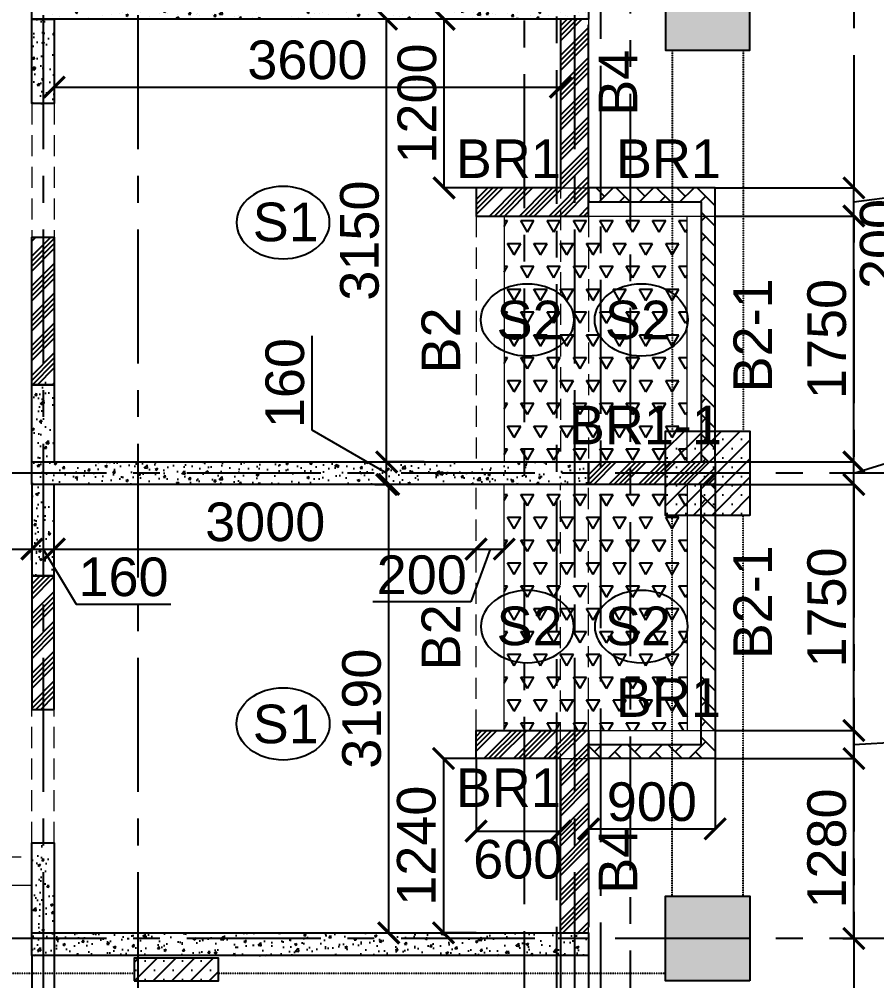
# Model space of a CAD drawing. Header units: inches. Extents: x 278200 to 407749, y -182622 to -96622.
# Drawn here: x 314546 to 320645, y -124426 to -117585 of the extents above; entities that cross this region are included whole.
import ezdxf

# ---------------------------------------------------------------- set-up
doc = ezdxf.new("R2010")
doc.units = ezdxf.units.IN
doc.header["$MEASUREMENT"] = 0
for name, pattern in [('CENTER', [50.8, 31.75, -6.35, 6.35, -6.35]), ('DASHED2', [9.525, 6.35, -3.175]), ('Hidden', [3, 2, -1])]:
    doc.linetypes.add(name, pattern=pattern)
for name, color, linetype in [('160 R.C. WALL HAT', 8, 'Continuous'), ('160 R.C.WALL', 6, 'Continuous'), ('AR-Column', 40, 'Continuous'), ('AR-Hidden', 251, 'DASHED2'), ('BAL. PARAPET WALL', 4, 'Continuous'), ('BEAM TEXT', 4, 'Continuous'), ('DIM', 251, 'Continuous'), ('GRID', 8, 'CENTER'), ('NON S.WALL HATCH', 8, 'Continuous'), ('NON STRUC R.C.WALL', 6, 'Continuous'), ('NON.STRUC.R.C.WALLS', 1, 'Continuous'), ('PARAPET WALL', 4, 'Continuous'), ('SUNKEN', 8, 'Continuous')]:
    doc.layers.add(name, color=color, linetype=linetype)
for name, color, linetype, lineweight in [('BEAMS', 3, 'Continuous', 0), ('SLAB CIR', 1, 'Continuous', 25), ('SLAB TXT', 3, 'Continuous', 0)]:
    doc.layers.add(name, color=color, linetype=linetype, lineweight=lineweight)
doc.styles.add('T200', font='sanss___.ttf', dxfattribs={"height": 275})
doc.styles.add('T300', font='sanss___.ttf', dxfattribs={"height": 350})
doc.dimstyles.new('T 200', dxfattribs={"dimtxt": 275, "dimasz": 150, "dimexe": 1, "dimexo": 0, "dimgap": 50, "dimtad": 1, "dimdec": 0, "dimrnd": 5, "dimdsep": 46, "dimtxsty": 'T200', "dimblk": 'ARCHTICK', "dimcen": 2.5, "dimdle": 1, "dimclrd": 5, "dimclre": 253, "dimclrt": 1, "dimadec": 0, "dimazin": 0, "dimtfac": 1, "dimtdec": 0, "dimtmove": 2, "dimatfit": 3, "dimfxl": 0, "dimarcsym": 0})
pattern_1 = [(45, (2626358.34, -227125.94), (-106.066017, 106.066017), []), (45, (2626393.7, -227125.94), (-106.066017, 106.066017), []), (45, (2626429.05, -227125.94), (-106.066017, 106.066017), []), (45, (2626464.41, -227125.94), (-106.066017, 106.066017), [])]
pattern_2 = [(60, (2581941.19, -332303.54), (-93.75, 162.379763), [93.75, -93.75]), (120, (2581941.19, -332303.54), (-187.5, 1e-07), [93.75, -93.75]), (0, (2581894.31, -332222.35), (93.75, 162.379763), [93.75, -93.75])]
pattern_3 = [(50, (2487104.82, 114860.9), (179.315046, -15.688034), [18.75, -206.25]), (355, (2487104.82, 114860.9), (-34.687833, 188.048033), [15, -165]), (100.4514445, (2487119.76, 114859.6), (144.627212, 172.359998), [15.935048, -175.285528]), (46.1842, (2487104.82, 114910.9), (266.810333, -41.37982), [28.125, -309.375]), (96.635635, (2487127.05, 114907.46), (233.665486, 243.52965), [23.902586, -262.92844]), (351.184164, (2487104.82, 114910.9), (233.665486, 243.52965), [22.5, -247.5]), (21, (2487129.82, 114898.4), (149.226763, -100.654723), [18.75, -206.25]), (326, (2487129.82, 114898.4), (60.828833, 181.287511), [15, -165]), (71.451445, (2487142.25, 114890.02), (210.055594, 80.632788), [15.935047, -175.285528]), (37.5, (2487104.816, 114860.906), (3.0399638, 83.2234635), [0, -163, 0, -167.5, 0, -165.625]), (7.5, (2487104.82, 114860.91), (65.7673844, 98.602928), [0, -95.5, 0, -159.25, 0, -63.125]), (327.5, (2487049.066, 114860.906), (133.455609, -5.638718), [0, -62.5, 0, -195, 0, -258.75]), (317.5, (2487024.07, 114860.91), (145.7965423, 25.0262456), [0, -81.25, 0, -129.5, 0, -183.75])]
pattern_4 = [(50, (2464819.82, 125850.9), (179.315046, -15.688034), [18.75, -206.25]), (355, (2464819.82, 125850.9), (-34.687833, 188.048033), [15, -165]), (100.4514445, (2464834.76, 125849.6), (144.627212, 172.359998), [15.935048, -175.285528]), (46.1842, (2464819.82, 125900.9), (266.810333, -41.37982), [28.125, -309.375]), (96.635635, (2464842.05, 125897.46), (233.665486, 243.52965), [23.902586, -262.92844]), (351.184164, (2464819.82, 125900.9), (233.665486, 243.52965), [22.5, -247.5]), (21, (2464844.82, 125888.4), (149.226763, -100.654723), [18.75, -206.25]), (326, (2464844.82, 125888.4), (60.828833, 181.287511), [15, -165]), (71.451445, (2464857.25, 125880.02), (210.055594, 80.632788), [15.935047, -175.285528]), (37.5, (2464819.816, 125850.906), (3.0399638, 83.2234635), [0, -163, 0, -167.5, 0, -165.625]), (7.5, (2464819.82, 125850.91), (65.7673844, 98.602928), [0, -95.5, 0, -159.25, 0, -63.125]), (327.5, (2464764.066, 125850.906), (133.455609, -5.638718), [0, -62.5, 0, -195, 0, -258.75]), (317.5, (2464739.07, 125850.91), (145.7965423, 25.0262456), [0, -81.25, 0, -129.5, 0, -183.75])]
pattern_5 = [(45, (-131825.64, 75915.45), (-66.29126, 66.29126), []), (45, (-131759.35, 75915.45), (-66.29126, 66.29126), [0, -93.75])]

# ---------------------------------------------------------------- blocks, each defined once
blk = doc.blocks.new('_ARCHTICK')
at = {"color": 0, "linetype": 'ByBlock', "const_width": 0.15}
blk.add_lwpolyline([(-0.5, -0.5), (0.5, 0.5)], dxfattribs=at)
blk = doc.blocks.new('*D660')
at = {"layer": 'Defpoints', "color": 0}
for p in [(317090.3, -120894.9, 14.7), (317174.3, -120894.9), (317090.3, -124084.9, 14.7)]:
    blk.add_point(p, dxfattribs=at)
at = {"layer": 'DIM', "color": 253, "lineweight": -2}
for p, q in [((317090.3, -120894.9), (317175.3, -120894.9)), ((317090.3, -124084.9), (317175.3, -124084.9))]:
    blk.add_line(p, q, dxfattribs=at)
at = {"layer": 'DIM', "color": 5, "lineweight": -2}
blk.add_line((317174.3, -124085.9), (317174.3, -120893.9), dxfattribs=at)
at = {"layer": 'DIM', "color": 5, "lineweight": -2, "xscale": 150, "yscale": 150, "zscale": 150}
for p, rotation in [((317174.3, -120894.9), 90), ((317174.3, -124084.9), 270)]:
    blk.add_blockref('_ARCHTICK', p, dxfattribs=dict(at, rotation=rotation))
at = {"layer": 'DIM', "color": 1, "insert": (316982.5, -122489.9), "char_height": 275, "attachment_point": 5, "rotation": 90, "style": 'T200'}
blk.add_mtext('3190', dxfattribs=at)
blk = doc.blocks.new('*D661')
at = {"layer": 'Defpoints', "color": 0}
for p in [(317159.1, -120734.9), (317426, -120734.9, 14.7), (317075.1, -120894.9, 14.7)]:
    blk.add_point(p, dxfattribs=at)
at = {"layer": 'DIM', "color": 5, "lineweight": -2}
for p, q in [((316628.6, -120509.6), (316628.6, -119837.3)), ((317159.1, -120814.9), (316628.6, -120509.6)), ((317159.1, -120895.9), (317159.1, -120733.9))]:
    blk.add_line(p, q, dxfattribs=at)
at = {"layer": 'DIM', "color": 253, "lineweight": -2}
for p, q in [((317426, -120734.9), (317158.1, -120734.9)), ((317075.1, -120894.9), (317160.1, -120894.9))]:
    blk.add_line(p, q, dxfattribs=at)
at = {"layer": 'DIM', "color": 5, "lineweight": -2, "xscale": 150, "yscale": 150, "zscale": 150}
for p, rotation in [((317159.1, -120734.9), 90), ((317159.1, -120894.9), 270)]:
    blk.add_blockref('_ARCHTICK', p, dxfattribs=dict(at, rotation=rotation))
at = {"layer": 'DIM', "color": 1, "insert": (316436.8, -120173.5), "char_height": 275, "attachment_point": 5, "rotation": 90, "style": 'T200'}
blk.add_mtext('160', dxfattribs=at)
blk = doc.blocks.new('*D662')
at = {"layer": 'Defpoints', "color": 0}
for p in [(317159.1, -117584.9), (317724.5, -117584.9, 14.7), (317426, -120734.9, 14.7)]:
    blk.add_point(p, dxfattribs=at)
at = {"layer": 'DIM', "color": 253, "lineweight": -2}
for p, q in [((317724.5, -117584.9), (317158.1, -117584.9)), ((317426, -120734.9), (317158.1, -120734.9))]:
    blk.add_line(p, q, dxfattribs=at)
at = {"layer": 'DIM', "color": 5, "lineweight": -2}
blk.add_line((317159.1, -120735.9), (317159.1, -117583.9), dxfattribs=at)
at = {"layer": 'DIM', "color": 5, "lineweight": -2, "xscale": 150, "yscale": 150, "zscale": 150}
for p, rotation in [((317159.1, -117584.9), 90), ((317159.1, -120734.9), 270)]:
    blk.add_blockref('_ARCHTICK', p, dxfattribs=dict(at, rotation=rotation))
at = {"layer": 'DIM', "color": 1, "insert": (316967.3, -119159.9), "char_height": 275, "attachment_point": 5, "rotation": 90, "style": 'T200'}
blk.add_mtext('3150', dxfattribs=at)
blk = doc.blocks.new('*D217')
at = {"layer": 'Defpoints', "color": 0}
for p in [(312835.7, -124084.9, 14.7), (314635.7, -124244.9, 14.7), (314635.7, -125049.9)]:
    blk.add_point(p, dxfattribs=at)
at = {"layer": 'DIM', "color": 253, "lineweight": -2}
for p, q in [((312835.7, -124084.9), (312835.7, -125050.9)), ((314635.7, -124244.9), (314635.7, -125050.9))]:
    blk.add_line(p, q, dxfattribs=at)
at = {"layer": 'DIM', "color": 5, "lineweight": -2}
blk.add_line((312834.7, -125049.9), (314636.7, -125049.9), dxfattribs=at)
at = {"layer": 'DIM', "color": 5, "lineweight": -2, "xscale": 150, "yscale": 150, "zscale": 150, "rotation": 180}
blk.add_blockref('_ARCHTICK', (312835.7, -125049.9), dxfattribs=at)
at = {"layer": 'DIM', "color": 5, "lineweight": -2, "xscale": 150, "yscale": 150, "zscale": 150}
blk.add_blockref('_ARCHTICK', (314635.7, -125049.9), dxfattribs=at)
at = {"layer": 'DIM', "color": 1, "insert": (313735.7, -124858.3), "char_height": 275, "attachment_point": 5, "style": 'T200'}
blk.add_mtext('1800', dxfattribs=at)
blk = doc.blocks.new('*D218')
at = {"layer": 'Defpoints', "color": 0}
for p in [(314795.7, -124084.9, 14.7), (314635.7, -124244.9, 14.7), (314795.7, -125049.9)]:
    blk.add_point(p, dxfattribs=at)
at = {"layer": 'DIM', "color": 253, "lineweight": -2}
for p, q in [((314795.7, -124084.9), (314795.7, -125050.9)), ((314635.7, -124244.9), (314635.7, -125050.9))]:
    blk.add_line(p, q, dxfattribs=at)
at = {"layer": 'DIM', "color": 5, "lineweight": -2}
for p, q in [((314634.7, -125049.9), (314796.7, -125049.9)), ((314715.7, -125049.9), (315040.4, -125551.4)), ((315040.4, -125551.4), (315712.7, -125551.4))]:
    blk.add_line(p, q, dxfattribs=at)
at = {"layer": 'DIM', "color": 5, "lineweight": -2, "xscale": 150, "yscale": 150, "zscale": 150, "rotation": 180}
blk.add_blockref('_ARCHTICK', (314635.7, -125049.9), dxfattribs=at)
at = {"layer": 'DIM', "color": 5, "lineweight": -2, "xscale": 150, "yscale": 150, "zscale": 150}
blk.add_blockref('_ARCHTICK', (314795.7, -125049.9), dxfattribs=at)
at = {"layer": 'DIM', "color": 1, "insert": (315376.6, -125359.6), "char_height": 275, "attachment_point": 5, "style": 'T200'}
blk.add_mtext('160', dxfattribs=at)
blk = doc.blocks.new('*D219')
at = {"layer": 'Defpoints', "color": 0}
for p in [(314795.7, -124084.9, 14.7), (318395.7, -124084.9, 14.7), (318395.7, -125049.9)]:
    blk.add_point(p, dxfattribs=at)
at = {"layer": 'DIM', "color": 253, "lineweight": -2}
for p, q in [((314795.7, -124084.9), (314795.7, -125050.9)), ((318395.7, -124084.9), (318395.7, -125050.9))]:
    blk.add_line(p, q, dxfattribs=at)
at = {"layer": 'DIM', "color": 5, "lineweight": -2}
blk.add_line((314794.7, -125049.9), (318396.7, -125049.9), dxfattribs=at)
at = {"layer": 'DIM', "color": 5, "lineweight": -2, "xscale": 150, "yscale": 150, "zscale": 150, "rotation": 180}
blk.add_blockref('_ARCHTICK', (314795.7, -125049.9), dxfattribs=at)
at = {"layer": 'DIM', "color": 5, "lineweight": -2, "xscale": 150, "yscale": 150, "zscale": 150}
blk.add_blockref('_ARCHTICK', (318395.7, -125049.9), dxfattribs=at)
at = {"layer": 'DIM', "color": 1, "insert": (316595.7, -124858.1), "char_height": 275, "attachment_point": 5, "style": 'T200'}
blk.add_mtext('3600', dxfattribs=at)
blk = doc.blocks.new('*D220')
at = {"layer": 'Defpoints', "color": 0}
for p in [(318395.7, -124084.9, 14.7), (318595.7, -124084.9, 14.7), (318595.7, -125049.9)]:
    blk.add_point(p, dxfattribs=at)
at = {"layer": 'DIM', "color": 253, "lineweight": -2}
for p, q in [((318395.7, -124084.9), (318395.7, -125050.9)), ((318595.7, -124084.9), (318595.7, -125050.9))]:
    blk.add_line(p, q, dxfattribs=at)
at = {"layer": 'DIM', "color": 5, "lineweight": -2}
for p, q in [((318495.7, -125049.9), (318021.6, -125550.9)), ((318394.7, -125049.9), (318596.7, -125049.9)), ((318021.6, -125550.9), (317323.3, -125550.9))]:
    blk.add_line(p, q, dxfattribs=at)
at = {"layer": 'DIM', "color": 5, "lineweight": -2, "xscale": 150, "yscale": 150, "zscale": 150, "rotation": 180}
blk.add_blockref('_ARCHTICK', (318395.7, -125049.9), dxfattribs=at)
at = {"layer": 'DIM', "color": 5, "lineweight": -2, "xscale": 150, "yscale": 150, "zscale": 150}
blk.add_blockref('_ARCHTICK', (318595.7, -125049.9), dxfattribs=at)
at = {"layer": 'DIM', "color": 1, "insert": (317672.5, -125359.2), "char_height": 275, "attachment_point": 5, "style": 'T200'}
blk.add_mtext('200', dxfattribs=at)
blk = doc.blocks.new('*D223')
at = {"layer": 'Defpoints', "color": 0}
for p in [(317795.7, -122844.9, 14.7), (318395.7, -122844.9, 14.7), (318395.7, -123360.7)]:
    blk.add_point(p, dxfattribs=at)
at = {"layer": 'DIM', "color": 253, "lineweight": -2}
for p, q in [((317795.7, -122844.9), (317795.7, -123361.7)), ((318395.7, -122844.9), (318395.7, -123361.7))]:
    blk.add_line(p, q, dxfattribs=at)
at = {"layer": 'DIM', "color": 5, "lineweight": -2}
blk.add_line((317794.7, -123360.7), (318396.7, -123360.7), dxfattribs=at)
at = {"layer": 'DIM', "color": 5, "lineweight": -2, "xscale": 150, "yscale": 150, "zscale": 150, "rotation": 180}
blk.add_blockref('_ARCHTICK', (317795.7, -123360.7), dxfattribs=at)
at = {"layer": 'DIM', "color": 5, "lineweight": -2, "xscale": 150, "yscale": 150, "zscale": 150}
blk.add_blockref('_ARCHTICK', (318395.7, -123360.7), dxfattribs=at)
at = {"layer": 'DIM', "color": 1, "insert": (318095.7, -123563.3), "char_height": 275, "attachment_point": 5, "style": 'T200'}
blk.add_mtext('600', dxfattribs=at)
blk = doc.blocks.new('*D224')
at = {"layer": 'Defpoints', "color": 0}
for p in [(318595.7, -122844.9, 14.7), (319495.7, -122844.9, 14.7), (319495.7, -123344.9)]:
    blk.add_point(p, dxfattribs=at)
at = {"layer": 'DIM', "color": 253, "lineweight": -2}
for p, q in [((318595.7, -122844.9), (318595.7, -123345.9)), ((319495.7, -122844.9), (319495.7, -123345.9))]:
    blk.add_line(p, q, dxfattribs=at)
at = {"layer": 'DIM', "color": 5, "lineweight": -2}
blk.add_line((318594.7, -123344.9), (319496.7, -123344.9), dxfattribs=at)
at = {"layer": 'DIM', "color": 5, "lineweight": -2, "xscale": 150, "yscale": 150, "zscale": 150, "rotation": 180}
blk.add_blockref('_ARCHTICK', (318595.7, -123344.9), dxfattribs=at)
at = {"layer": 'DIM', "color": 5, "lineweight": -2, "xscale": 150, "yscale": 150, "zscale": 150}
blk.add_blockref('_ARCHTICK', (319495.7, -123344.9), dxfattribs=at)
at = {"layer": 'DIM', "color": 1, "insert": (319045.7, -123153.3), "char_height": 275, "attachment_point": 5, "style": 'T200'}
blk.add_mtext('900', dxfattribs=at)
blk = doc.blocks.new('*D228')
at = {"layer": 'Defpoints', "color": 0}
for p in [(312835.7, -121419.4, 14.7), (314635.7, -121354.4), (314635.7, -121432.7, 14.7)]:
    blk.add_point(p, dxfattribs=at)
at = {"layer": 'DIM', "color": 253, "lineweight": -2}
for p, q in [((312835.7, -121419.4), (312835.7, -121353.4)), ((314635.7, -121432.7), (314635.7, -121353.4))]:
    blk.add_line(p, q, dxfattribs=at)
at = {"layer": 'DIM', "color": 5, "lineweight": -2}
blk.add_line((312834.7, -121354.4), (314636.7, -121354.4), dxfattribs=at)
at = {"layer": 'DIM', "color": 5, "lineweight": -2, "xscale": 150, "yscale": 150, "zscale": 150, "rotation": 180}
blk.add_blockref('_ARCHTICK', (312835.7, -121354.4), dxfattribs=at)
at = {"layer": 'DIM', "color": 5, "lineweight": -2, "xscale": 150, "yscale": 150, "zscale": 150}
blk.add_blockref('_ARCHTICK', (314635.7, -121354.4), dxfattribs=at)
at = {"layer": 'DIM', "color": 1, "insert": (313735.7, -121162.7), "char_height": 275, "attachment_point": 5, "style": 'T200'}
blk.add_mtext('1800', dxfattribs=at)
blk = doc.blocks.new('*D229')
at = {"layer": 'Defpoints', "color": 0}
for p in [(314795.7, -121354.4), (314635.7, -121432.7, 14.7), (314795.7, -121432.7, 14.7)]:
    blk.add_point(p, dxfattribs=at)
at = {"layer": 'DIM', "color": 253, "lineweight": -2}
for p, q in [((314635.7, -121432.7), (314635.7, -121353.4)), ((314795.7, -121432.7), (314795.7, -121353.4))]:
    blk.add_line(p, q, dxfattribs=at)
at = {"layer": 'DIM', "color": 5, "lineweight": -2}
for p, q in [((314634.7, -121354.4), (314796.7, -121354.4)), ((314715.7, -121354.4), (314951.8, -121745.6)), ((314951.8, -121745.6), (315624.1, -121745.6))]:
    blk.add_line(p, q, dxfattribs=at)
at = {"layer": 'DIM', "color": 5, "lineweight": -2, "xscale": 150, "yscale": 150, "zscale": 150, "rotation": 180}
blk.add_blockref('_ARCHTICK', (314635.7, -121354.4), dxfattribs=at)
at = {"layer": 'DIM', "color": 5, "lineweight": -2, "xscale": 150, "yscale": 150, "zscale": 150}
blk.add_blockref('_ARCHTICK', (314795.7, -121354.4), dxfattribs=at)
at = {"layer": 'DIM', "color": 1, "insert": (315287.9, -121553.7), "char_height": 275, "attachment_point": 5, "style": 'T200'}
blk.add_mtext('160', dxfattribs=at)
blk = doc.blocks.new('*D230')
at = {"layer": 'Defpoints', "color": 0}
for p in [(317795.7, -121354.4, 14.7), (317795.7, -121354.4), (314795.7, -121432.7, 14.7)]:
    blk.add_point(p, dxfattribs=at)
at = {"layer": 'DIM', "color": 253, "lineweight": -2}
for p, q in [((314795.7, -121432.7), (314795.7, -121353.4)), ((317795.7, -121354.4), (317795.7, -121353.4))]:
    blk.add_line(p, q, dxfattribs=at)
at = {"layer": 'DIM', "color": 5, "lineweight": -2}
blk.add_line((314794.7, -121354.4), (317796.7, -121354.4), dxfattribs=at)
at = {"layer": 'DIM', "color": 5, "lineweight": -2, "xscale": 150, "yscale": 150, "zscale": 150, "rotation": 180}
blk.add_blockref('_ARCHTICK', (314795.7, -121354.4), dxfattribs=at)
at = {"layer": 'DIM', "color": 5, "lineweight": -2, "xscale": 150, "yscale": 150, "zscale": 150}
blk.add_blockref('_ARCHTICK', (317795.7, -121354.4), dxfattribs=at)
at = {"layer": 'DIM', "color": 1, "insert": (316295.7, -121162.6), "char_height": 275, "attachment_point": 5, "style": 'T200'}
blk.add_mtext('3000', dxfattribs=at)
blk = doc.blocks.new('*D231')
at = {"layer": 'Defpoints', "color": 0}
for p in [(317795.7, -121354.4, 14.7), (317995.7, -121354.4, 14.7), (317995.7, -121354.4)]:
    blk.add_point(p, dxfattribs=at)
at = {"layer": 'DIM', "color": 253, "lineweight": -2}
for p, q in [((317795.7, -121354.4), (317795.7, -121353.4)), ((317995.7, -121354.4), (317995.7, -121353.4))]:
    blk.add_line(p, q, dxfattribs=at)
at = {"layer": 'DIM', "color": 5, "lineweight": -2}
for p, q in [((317895.7, -121354.4), (317758.2, -121730.5)), ((317794.7, -121354.4), (317996.7, -121354.4)), ((317758.2, -121730.5), (317060, -121730.5))]:
    blk.add_line(p, q, dxfattribs=at)
at = {"layer": 'DIM', "color": 5, "lineweight": -2, "xscale": 150, "yscale": 150, "zscale": 150, "rotation": 180}
blk.add_blockref('_ARCHTICK', (317795.7, -121354.4), dxfattribs=at)
at = {"layer": 'DIM', "color": 5, "lineweight": -2, "xscale": 150, "yscale": 150, "zscale": 150}
blk.add_blockref('_ARCHTICK', (317995.7, -121354.4), dxfattribs=at)
at = {"layer": 'DIM', "color": 1, "insert": (317409.1, -121538.9), "char_height": 275, "attachment_point": 5, "style": 'T200'}
blk.add_mtext('200', dxfattribs=at)
blk = doc.blocks.new('*D243')
at = {"layer": 'Defpoints', "color": 0}
for p in [(319495.7, -122844.9), (320482.6, -122844.9), (320404.1, -124124.9, 14.7)]:
    blk.add_point(p, dxfattribs=at)
at = {"layer": 'DIM', "color": 253, "lineweight": -2}
for p, q in [((319495.7, -122844.9), (320483.6, -122844.9)), ((320404.1, -124124.9), (320483.6, -124124.9))]:
    blk.add_line(p, q, dxfattribs=at)
at = {"layer": 'DIM', "color": 5, "lineweight": -2}
blk.add_line((320482.6, -124125.9), (320482.6, -122843.9), dxfattribs=at)
at = {"layer": 'DIM', "color": 5, "lineweight": -2, "xscale": 150, "yscale": 150, "zscale": 150}
for p, rotation in [((320482.6, -122844.9), 90), ((320482.6, -124124.9), 270)]:
    blk.add_blockref('_ARCHTICK', p, dxfattribs=dict(at, rotation=rotation))
at = {"layer": 'DIM', "color": 1, "insert": (320290.9, -123484.9), "char_height": 275, "attachment_point": 5, "rotation": 90, "style": 'T200'}
blk.add_mtext('1280', dxfattribs=at)
blk = doc.blocks.new('*D244')
at = {"layer": 'Defpoints', "color": 0}
for p in [(319495.7, -122644.9, 14.7), (320482.6, -122644.9), (319495.7, -122844.9)]:
    blk.add_point(p, dxfattribs=at)
at = {"layer": 'DIM', "color": 253, "lineweight": -2}
for p, q in [((319495.7, -122644.9), (320483.6, -122644.9)), ((319495.7, -122844.9), (320483.6, -122844.9))]:
    blk.add_line(p, q, dxfattribs=at)
at = {"layer": 'DIM', "color": 5, "lineweight": -2}
for p, q in [((320482.6, -122845.9), (320482.6, -122643.9)), ((320482.6, -122744.9), (321301, -122694.9)), ((321301, -122694.9), (321301, -123393.2))]:
    blk.add_line(p, q, dxfattribs=at)
at = {"layer": 'DIM', "color": 5, "lineweight": -2, "xscale": 150, "yscale": 150, "zscale": 150}
for p, rotation in [((320482.6, -122644.9), 90), ((320482.6, -122844.9), 270)]:
    blk.add_blockref('_ARCHTICK', p, dxfattribs=dict(at, rotation=rotation))
at = {"layer": 'DIM', "color": 1, "insert": (321109.4, -123044.1), "char_height": 275, "attachment_point": 5, "rotation": 90, "style": 'T200'}
blk.add_mtext('200', dxfattribs=at)
blk = doc.blocks.new('*D245')
at = {"layer": 'Defpoints', "color": 0}
for p in [(319495.7, -120894.9, 14.7), (320482.6, -120894.9), (319495.7, -122644.9, 14.7)]:
    blk.add_point(p, dxfattribs=at)
at = {"layer": 'DIM', "color": 253, "lineweight": -2}
for p, q in [((319495.7, -120894.9), (320483.6, -120894.9)), ((319495.7, -122644.9), (320483.6, -122644.9))]:
    blk.add_line(p, q, dxfattribs=at)
at = {"layer": 'DIM', "color": 5, "lineweight": -2}
blk.add_line((320482.6, -122645.9), (320482.6, -120893.9), dxfattribs=at)
at = {"layer": 'DIM', "color": 5, "lineweight": -2, "xscale": 150, "yscale": 150, "zscale": 150}
for p, rotation in [((320482.6, -120894.9), 90), ((320482.6, -122644.9), 270)]:
    blk.add_blockref('_ARCHTICK', p, dxfattribs=dict(at, rotation=rotation))
at = {"layer": 'DIM', "color": 1, "insert": (320290.9, -121769.9), "char_height": 275, "attachment_point": 5, "rotation": 90, "style": 'T200'}
blk.add_mtext('1750', dxfattribs=at)
blk = doc.blocks.new('*D246')
at = {"layer": 'Defpoints', "color": 0}
for p in [(319495.7, -120734.9, 14.7), (320482.6, -120734.9), (319495.7, -120894.9, 14.7)]:
    blk.add_point(p, dxfattribs=at)
at = {"layer": 'DIM', "color": 5, "lineweight": -2}
for p, q in [((321252.9, -120574), (321252.9, -119901.7)), ((320482.6, -120814.9), (321252.9, -120574)), ((320482.6, -120895.9), (320482.6, -120733.9))]:
    blk.add_line(p, q, dxfattribs=at)
at = {"layer": 'DIM', "color": 253, "lineweight": -2}
for p, q in [((319495.7, -120734.9), (320483.6, -120734.9)), ((319495.7, -120894.9), (320483.6, -120894.9))]:
    blk.add_line(p, q, dxfattribs=at)
at = {"layer": 'DIM', "color": 5, "lineweight": -2, "xscale": 150, "yscale": 150, "zscale": 150}
for p, rotation in [((320482.6, -120734.9), 90), ((320482.6, -120894.9), 270)]:
    blk.add_blockref('_ARCHTICK', p, dxfattribs=dict(at, rotation=rotation))
at = {"layer": 'DIM', "color": 1, "insert": (321061.1, -120237.9), "char_height": 275, "attachment_point": 5, "rotation": 90, "style": 'T200'}
blk.add_mtext('160', dxfattribs=at)
blk = doc.blocks.new('*D247')
at = {"layer": 'Defpoints', "color": 0}
for p in [(319495.7, -118984.9, 14.7), (320482.6, -118984.9), (319495.7, -120734.9, 14.7)]:
    blk.add_point(p, dxfattribs=at)
at = {"layer": 'DIM', "color": 253, "lineweight": -2}
for p, q in [((319495.7, -118984.9), (320483.6, -118984.9)), ((319495.7, -120734.9), (320483.6, -120734.9))]:
    blk.add_line(p, q, dxfattribs=at)
at = {"layer": 'DIM', "color": 5, "lineweight": -2}
blk.add_line((320482.6, -120735.9), (320482.6, -118983.9), dxfattribs=at)
at = {"layer": 'DIM', "color": 5, "lineweight": -2, "xscale": 150, "yscale": 150, "zscale": 150}
for p, rotation in [((320482.6, -118984.9), 90), ((320482.6, -120734.9), 270)]:
    blk.add_blockref('_ARCHTICK', p, dxfattribs=dict(at, rotation=rotation))
at = {"layer": 'DIM', "color": 1, "insert": (320290.9, -119859.9), "char_height": 275, "attachment_point": 5, "rotation": 90, "style": 'T200'}
blk.add_mtext('1750', dxfattribs=at)
blk = doc.blocks.new('*D248')
at = {"layer": 'Defpoints', "color": 0}
for p in [(319495.7, -118784.9, 14.7), (320482.6, -118784.9), (319495.7, -118984.9, 14.7)]:
    blk.add_point(p, dxfattribs=at)
at = {"layer": 'DIM', "color": 253, "lineweight": -2}
for p, q in [((319495.7, -118784.9), (320483.6, -118784.9)), ((319495.7, -118984.9), (320483.6, -118984.9))]:
    blk.add_line(p, q, dxfattribs=at)
at = {"layer": 'DIM', "color": 5, "lineweight": -2}
for p, q in [((320482.6, -118985.9), (320482.6, -118783.9)), ((320482.6, -118884.9), (320856.3, -118834.9)), ((320856.3, -118834.9), (320856.3, -119533.2))]:
    blk.add_line(p, q, dxfattribs=at)
at = {"layer": 'DIM', "color": 5, "lineweight": -2, "xscale": 150, "yscale": 150, "zscale": 150}
for p, rotation in [((320482.6, -118784.9), 90), ((320482.6, -118984.9), 270)]:
    blk.add_blockref('_ARCHTICK', p, dxfattribs=dict(at, rotation=rotation))
at = {"layer": 'DIM', "color": 1, "insert": (320664.6, -119184.1), "char_height": 275, "attachment_point": 5, "rotation": 90, "style": 'T200'}
blk.add_mtext('200', dxfattribs=at)
blk = doc.blocks.new('*D289')
at = {"layer": 'Defpoints', "color": 0}
for p in [(314795.7, -117584.9, 14.7), (318395.7, -117584.9, 14.7), (318395.7, -118067.7)]:
    blk.add_point(p, dxfattribs=at)
at = {"layer": 'DIM', "color": 253, "lineweight": -2}
for p, q in [((314795.7, -117584.9), (314795.7, -118068.7)), ((318395.7, -117584.9), (318395.7, -118068.7))]:
    blk.add_line(p, q, dxfattribs=at)
at = {"layer": 'DIM', "color": 5, "lineweight": -2}
blk.add_line((314794.7, -118067.7), (318396.7, -118067.7), dxfattribs=at)
at = {"layer": 'DIM', "color": 5, "lineweight": -2, "xscale": 150, "yscale": 150, "zscale": 150, "rotation": 180}
blk.add_blockref('_ARCHTICK', (314795.7, -118067.7), dxfattribs=at)
at = {"layer": 'DIM', "color": 5, "lineweight": -2, "xscale": 150, "yscale": 150, "zscale": 150}
blk.add_blockref('_ARCHTICK', (318395.7, -118067.7), dxfattribs=at)
at = {"layer": 'DIM', "color": 1, "insert": (316595.7, -117875.9), "char_height": 275, "attachment_point": 5, "style": 'T200'}
blk.add_mtext('3600', dxfattribs=at)
blk = doc.blocks.new('*D769')
at = {"layer": 'Defpoints', "color": 0}
for p in [(317795.7, -122844.9), (317563.8, -124084.9), (317795.7, -124084.9, 14.7)]:
    blk.add_point(p, dxfattribs=at)
at = {"layer": 'DIM', "color": 253, "lineweight": -2}
for p, q in [((317795.7, -122844.9), (317562.8, -122844.9)), ((317795.7, -124084.9), (317562.8, -124084.9))]:
    blk.add_line(p, q, dxfattribs=at)
at = {"layer": 'DIM', "color": 5, "lineweight": -2}
blk.add_line((317563.8, -122843.9), (317563.8, -124085.9), dxfattribs=at)
at = {"layer": 'DIM', "color": 5, "lineweight": -2, "xscale": 150, "yscale": 150, "zscale": 150}
for p, rotation in [((317563.8, -122844.9), 90), ((317563.8, -124084.9), 270)]:
    blk.add_blockref('_ARCHTICK', p, dxfattribs=dict(at, rotation=rotation))
at = {"layer": 'DIM', "color": 1, "insert": (317372.2, -123464.9), "char_height": 275, "attachment_point": 5, "rotation": 90, "style": 'T200'}
blk.add_mtext('1240', dxfattribs=at)
blk = doc.blocks.new('*D768')
at = {"layer": 'Defpoints', "color": 0}
for p in [(317567.8, -117584.9), (317795.7, -117584.9, 14.7), (317795.7, -118784.9)]:
    blk.add_point(p, dxfattribs=at)
at = {"layer": 'DIM', "color": 253, "lineweight": -2}
for p, q in [((317795.7, -117584.9), (317566.8, -117584.9)), ((317795.7, -118784.9), (317566.8, -118784.9))]:
    blk.add_line(p, q, dxfattribs=at)
at = {"layer": 'DIM', "color": 5, "lineweight": -2}
blk.add_line((317567.8, -118785.9), (317567.8, -117583.9), dxfattribs=at)
at = {"layer": 'DIM', "color": 5, "lineweight": -2, "xscale": 150, "yscale": 150, "zscale": 150}
for p, rotation in [((317567.8, -117584.9), 90), ((317567.8, -118784.9), 270)]:
    blk.add_blockref('_ARCHTICK', p, dxfattribs=dict(at, rotation=rotation))
at = {"layer": 'DIM', "color": 1, "insert": (317376.2, -118184.9), "char_height": 275, "attachment_point": 5, "rotation": 90, "style": 'T200'}
blk.add_mtext('1200', dxfattribs=at)
blk = doc.blocks.new('A$C02A55DAE')
at = {"layer": 'NON S.WALL HATCH'}
h = blk.add_hatch(dxfattribs=at)
h.set_pattern_fill('SACNCR', color=256, scale=1000)
h.set_pattern_definition(pattern_5)
h.paths.add_polyline_path([(22427.1, -18480), (23027.1, -18480), (23027.1, -17880), (22427.1, -17880)])
h.paths.add_polyline_path([(22427.1, -15170), (23027.1, -15170), (23027.1, -14570), (22427.1, -14570)])
h.paths.add_polyline_path([(22427.1, -11500), (23027.1, -11500), (23027.1, -11860), (22427.1, -11860)])
h.paths.add_polyline_path([(34482.9, -18480), (33882.9, -18480), (33882.9, -17880), (34482.9, -17880)])
h.paths.add_polyline_path([(34482.9, -11260), (33882.9, -11260), (33882.9, -11860), (34482.9, -11860)])
edge = h.paths.add_edge_path()
edge.add_line((34435.5, -11860), (34435.5, -14570))
h = blk.add_hatch(dxfattribs=at)
h.set_pattern_fill('SACNCR', color=256, scale=1000)
h.set_pattern_definition(pattern_5)
h.paths.add_polyline_path([(34482.9, -14570), (33882.9, -14570), (33882.9, -15170), (34482.9, -15170)])
h = blk.add_hatch(dxfattribs=at)
h.set_pattern_fill('SACNCR', color=256, scale=1000)
h.set_pattern_definition(pattern_5)
h.paths.add_polyline_path([(30102.1, -18480), (30702.1, -18480), (30702.1, -18320), (30102.1, -18320)])
at = {"layer": 'AR-Column', "color": 4, "elevation": -29.5}
for points in [[(34482.9, -11260), (33882.9, -11260), (33882.9, -11860), (34482.9, -11860)], [(34482.9, -15170), (33882.9, -15170), (33882.9, -14570), (34482.9, -14570)], [(34482.9, -18480), (33882.9, -18480), (33882.9, -17880), (34482.9, -17880)], [(30102.1, -18480), (30702.1, -18480), (30702.1, -18320), (30102.1, -18320)]]:
    blk.add_lwpolyline(points, close=True, dxfattribs=at)
at = {"layer": 'AR-Hidden', "ltscale": 0.009}
for p, q in [((33930.3, -11860, -29.5), (33930.3, -14570, -29.5)), ((34435.5, -11860, -29.5), (34435.5, -14570, -29.5)), ((33930.3, -17880, -29.5), (33930.3, -15170, -29.5)), ((34435.5, -17880, -29.5), (34435.5, -15170, -29.5)), ((30102.1, -18430, -29.5), (26864.6, -18430, -29.5)), ((33882.9, -18430, -29.5), (30702.1, -18430, -29.5))]:
    blk.add_line(p, q, dxfattribs=at)

msp = doc.modelspace()

# ---------------------------------------------------------------- hatches: boundary and pattern name
at = {"layer": '160 R.C. WALL HAT'}
h = msp.add_hatch(dxfattribs=at)
h.set_pattern_fill('AR-CONC', color=256, scale=25)
h.set_pattern_definition([(50, (2493764.81, 118170.9), (179.315046, -15.688034), [18.75, -206.25]), (355, (2493764.81, 118170.9), (-34.687833, 188.048033), [15, -165]), (100.4514445, (2493779.76, 118169.6), (144.627212, 172.359998), [15.935048, -175.285528]), (46.1842, (2493764.81, 118220.9), (266.810333, -41.37982), [28.125, -309.375]), (96.635635, (2493787.05, 118217.46), (233.665486, 243.52965), [23.902586, -262.92844]), (351.184164, (2493764.8, 118220.9), (233.665486, 243.52965), [22.5, -247.5]), (21, (2493789.81, 118208.4), (149.226763, -100.654723), [18.75, -206.25]), (326, (2493789.81, 118208.4), (60.828833, 181.287511), [15, -165]), (71.451445, (2493802.25, 118200.02), (210.055594, 80.632788), [15.935047, -175.285528]), (37.5, (2493764.81, 118170.906), (3.0399638, 83.2234635), [0, -163, 0, -167.5, 0, -165.625]), (7.5, (2493764.81, 118170.91), (65.7673844, 98.602928), [0, -95.5, 0, -159.25, 0, -63.125]), (327.5, (2493709.06, 118170.906), (133.455609, -5.638718), [0, -62.5, 0, -195, 0, -258.75]), (317.5, (2493684.06, 118170.91), (145.7965423, 25.0262456), [0, -81.25, 0, -129.5, 0, -183.75])])
h.paths.add_polyline_path([(314635.7, -117584.9), (314635.7, -117424.9), (318595.7, -117424.9), (318595.7, -117584.9)])
h = msp.add_hatch(dxfattribs=at)
h.set_pattern_fill('AR-CONC', color=256, scale=25)
h.set_pattern_definition([(50, (2493764.82, 117570.9), (179.315046, -15.688034), [18.75, -206.25]), (355, (2493764.82, 117570.9), (-34.687833, 188.048033), [15, -165]), (100.4514445, (2493779.76, 117569.6), (144.627212, 172.359998), [15.935048, -175.285528]), (46.1842, (2493764.82, 117620.9), (266.810333, -41.37982), [28.125, -309.375]), (96.635635, (2493787.05, 117617.46), (233.665486, 243.52965), [23.902586, -262.92844]), (351.184164, (2493764.82, 117620.9), (233.665486, 243.52965), [22.5, -247.5]), (21, (2493789.82, 117608.4), (149.226763, -100.654723), [18.75, -206.25]), (326, (2493789.82, 117608.4), (60.828833, 181.287511), [15, -165]), (71.451445, (2493802.25, 117600.02), (210.055594, 80.632788), [15.935047, -175.285528]), (37.5, (2493764.816, 117570.906), (3.0399638, 83.2234635), [0, -163, 0, -167.5, 0, -165.625]), (7.5, (2493764.82, 117570.91), (65.7673844, 98.602928), [0, -95.5, 0, -159.25, 0, -63.125]), (327.5, (2493709.066, 117570.906), (133.455609, -5.638718), [0, -62.5, 0, -195, 0, -258.75]), (317.5, (2493684.07, 117570.91), (145.7965423, 25.0262456), [0, -81.25, 0, -129.5, 0, -183.75])])
h.paths.add_polyline_path([(314635.7, -117584.9), (314795.7, -117584.9), (314795.7, -118184.9), (314635.7, -118184.9)])
h = msp.add_hatch(dxfattribs=at)
h.set_pattern_fill('AR-CONC', color=256, scale=25)
h.set_pattern_definition(pattern_4)
h.paths.add_polyline_path([(314795.7, -120164.9), (314635.7, -120164.9), (314635.7, -120734.9), (314795.7, -120734.9)])
h = msp.add_hatch(dxfattribs=at)
h.set_pattern_fill('AR-CONC', color=256, scale=25)
h.set_pattern_definition([(50, (2493764.81, 114860.9), (179.315046, -15.688034), [18.75, -206.25]), (355, (2493764.81, 114860.9), (-34.687833, 188.048033), [15, -165]), (100.4514445, (2493779.76, 114859.6), (144.627212, 172.359998), [15.935048, -175.285528]), (46.1842, (2493764.81, 114910.9), (266.810333, -41.37982), [28.125, -309.375]), (96.635635, (2493787.05, 114907.46), (233.665486, 243.52965), [23.902586, -262.92844]), (351.184164, (2493764.81, 114910.9), (233.665486, 243.52965), [22.5, -247.5]), (21, (2493789.81, 114898.4), (149.226763, -100.654723), [18.75, -206.25]), (326, (2493789.81, 114898.4), (60.828833, 181.287511), [15, -165]), (71.451445, (2493802.25, 114890.02), (210.055594, 80.632788), [15.935047, -175.285528]), (37.5, (2493764.814, 114860.906), (3.0399638, 83.2234635), [0, -163, 0, -167.5, 0, -165.625]), (7.5, (2493764.81, 114860.91), (65.7673844, 98.602928), [0, -95.5, 0, -159.25, 0, -63.125]), (327.5, (2493709.064, 114860.906), (133.455609, -5.638718), [0, -62.5, 0, -195, 0, -258.75]), (317.5, (2493684.06, 114860.91), (145.7965423, 25.0262456), [0, -81.25, 0, -129.5, 0, -183.75])])
h.paths.add_polyline_path([(314635.7, -120894.9), (314635.7, -120734.9), (318595.7, -120734.9), (318595.7, -120894.9)])
h = msp.add_hatch(dxfattribs=at)
h.set_pattern_fill('AR-CONC', color=256, scale=25)
h.set_pattern_definition(pattern_4)
h.paths.add_polyline_path([(314795.7, -121544.9), (314635.7, -121544.9), (314635.7, -120894.9), (314795.7, -120894.9)])
h = msp.add_hatch(dxfattribs=at)
h.set_pattern_fill('AR-CONC', color=256, scale=25)
h.set_pattern_definition(pattern_3)
h.paths.add_polyline_path([(314795.7, -123444.9), (314635.7, -123444.9), (314635.7, -124084.9), (314795.7, -124084.9)])
h = msp.add_hatch(dxfattribs=at)
h.set_pattern_fill('AR-CONC', color=256, scale=25)
h.set_pattern_definition(pattern_3)
h.paths.add_polyline_path([(314635.7, -124244.9), (314635.7, -124084.9), (318595.7, -124084.9), (318595.7, -124244.9)])
at = {"layer": 'BAL. PARAPET WALL'}
h = msp.add_hatch(dxfattribs=at)
h.set_pattern_fill('AR-HBONE', color=256, style=0)
h.set_pattern_definition([(45, (-1817082.6, 375786.42), (1e-14, 143.684098), [304.8, -101.6]), (135, (-1817010.76, 375858.26), (1e-14, 143.684098), [304.8, -101.6])])
h.paths.add_polyline_path([(319395.7, -120734.9), (319495.7, -120734.9), (319495.7, -118784.9), (318595.7, -118784.9), (318595.7, -118884.9), (319395.7, -118884.9)])
h = msp.add_hatch(dxfattribs=at)
h.set_pattern_fill('AR-HBONE', color=256, style=0)
h.set_pattern_definition([(45, (-1817082.6, 375786.42), (1e-14, 143.684098), [304.8, -101.6]), (135, (-1817010.76, 375858.26), (1e-14, 143.684098), [304.8, -101.6])])
h.paths.add_polyline_path([(319395.7, -120894.9), (319495.7, -120894.9), (319495.7, -122844.9), (318595.7, -122844.9), (318595.7, -122744.9), (319395.7, -122744.9)])
at = {"layer": 'NON STRUC R.C.WALL'}
h = msp.add_hatch(dxfattribs=at)
h.set_pattern_fill('ANSI34', color=1, scale=200)
h.set_pattern_definition(pattern_1)
h.paths.add_polyline_path([(318395.7, -117584.9), (318595.7, -117584.9), (318595.7, -118984.9), (317795.7, -118984.9), (317795.7, -118784.9), (318395.7, -118784.9)])
h = msp.add_hatch(dxfattribs=at)
h.set_pattern_fill('ANSI34', color=1, scale=200)
h.set_pattern_definition(pattern_1)
h.paths.add_polyline_path([(314795.7, -119134.9), (314795.7, -120184.9), (314635.7, -120184.9), (314635.7, -119134.9)])
h = msp.add_hatch(dxfattribs=at)
h.set_pattern_fill('ANSI34', color=1, scale=200)
h.set_pattern_definition(pattern_1)
h.paths.add_polyline_path([(318595.7, -120894.9), (318595.7, -120734.9), (319495.7, -120734.9), (319495.7, -120894.9)])
h = msp.add_hatch(dxfattribs=at)
h.set_pattern_fill('ANSI34', color=1, scale=200)
h.set_pattern_definition(pattern_1)
h.paths.add_polyline_path([(314795.7, -122494.9), (314795.7, -121544.9), (314635.7, -121544.9), (314635.7, -122494.9)])
h = msp.add_hatch(dxfattribs=at)
h.set_pattern_fill('ANSI34', color=1, scale=200)
h.set_pattern_definition(pattern_1)
h.paths.add_polyline_path([(318395.7, -124084.9), (318595.7, -124084.9), (318595.7, -122644.9), (317795.7, -122644.9), (317795.7, -122844.9), (318395.7, -122844.9)])
at = {"layer": 'SUNKEN'}
h = msp.add_hatch(dxfattribs=at)
h.set_pattern_fill('TRIANG', color=256, scale=500)
h.set_pattern_definition(pattern_2)
h.paths.add_polyline_path([(319295.7, -118984.9), (317995.7, -118984.9), (317995.7, -120734.9), (319295.7, -120734.9)])
h = msp.add_hatch(dxfattribs=at)
h.set_pattern_fill('TRIANG', color=256, scale=500)
h.set_pattern_definition(pattern_2)
h.paths.add_polyline_path([(319295.7, -122644.9), (317995.7, -122644.9), (317995.7, -120894.9), (319295.7, -120894.9)])

# ---------------------------------------------------------------- linework, layer by layer
at = {"layer": '160 R.C.WALL', "elevation": 14.7}
for points in [[(314635.7, -117584.9), (314635.7, -117424.9), (318595.7, -117424.9), (318595.7, -117584.9)], [(314635.7, -117584.9), (314795.7, -117584.9), (314795.7, -118184.9), (314635.7, -118184.9)], [(314635.7, -120894.9), (314635.7, -120734.9), (318595.7, -120734.9), (318595.7, -120894.9)], [(314635.7, -124244.9), (314635.7, -124084.9), (318595.7, -124084.9), (318595.7, -124244.9)]]:
    msp.add_lwpolyline(points, close=True, dxfattribs=at)
for points in [[(314635.7, -120734.9), (314635.7, -120184.9), (314795.7, -120184.9), (314795.7, -120734.9)], [(314635.7, -120894.9), (314635.7, -121544.9), (314795.7, -121544.9), (314795.7, -120894.9)], [(314635.7, -124084.9), (314635.7, -123444.9), (314795.7, -123444.9), (314795.7, -124084.9)]]:
    msp.add_lwpolyline(points, dxfattribs=at)
at = {"layer": 'BAL. PARAPET WALL', "elevation": 14.7}
for points in [[(319395.7, -120734.9), (319495.7, -120734.9), (319495.7, -118784.9), (318595.7, -118784.9), (318595.7, -118884.9), (319395.7, -118884.9), (319395.7, -120734.9)], [(319395.7, -120894.9), (319495.7, -120894.9), (319495.7, -122844.9), (318595.7, -122844.9), (318595.7, -122744.9), (319395.7, -122744.9), (319395.7, -120894.9)]]:
    msp.add_lwpolyline(points, dxfattribs=at)
at = {"layer": 'BEAMS', "linetype": 'Hidden', "ltscale": 75}
for p, q in [((318395.7, -117584.9, 14.7), (318395.7, -120734.9, 14.7)), ((314635.7, -118184.9, 14.7), (314635.7, -120184.9, 14.7)), ((314795.7, -118184.9, 14.7), (314795.7, -120184.9, 14.7)), ((317795.7, -118984.9, 14.7), (317795.7, -120734.9, 14.7)), ((318595.7, -118984.9, 14.7), (318595.7, -120734.9, 14.7)), ((317795.7, -122644.9, 14.7), (317795.7, -120894.9, 14.7)), ((318395.7, -124084.9, 14.7), (318395.7, -120894.9, 14.7)), ((318595.7, -122644.9, 14.7), (318595.7, -120894.9, 14.7)), ((314635.7, -123444.9, 14.7), (314635.7, -121544.9, 14.7)), ((314795.7, -123444.9, 14.7), (314795.7, -121544.9, 14.7)), ((312835.7, -123544.9, 14.7), (314635.7, -123544.9, 14.7))]:
    msp.add_line(p, q, dxfattribs=at)
at = {"layer": 'BEAMS', "color": 4, "linetype": 'Continuous', "ltscale": 0.01}
for p, q in [((318595.7, -117584.9, 14.7), (318595.7, -118984.9, 14.7)), ((317795.7, -118784.9, 14.7), (319495.7, -118784.9, 14.7)), ((319495.7, -120734.9, 14.7), (319495.7, -118784.9, 14.7)), ((317795.7, -118984.9, 14.7), (319495.7, -118984.9, 14.7)), ((317995.7, -118984.9, 14.7), (317995.7, -120734.9, 14.7)), ((319295.7, -120734.9, 14.7), (319295.7, -118984.9, 14.7)), ((317995.7, -122644.9, 14.7), (317995.7, -120894.9, 14.7)), ((319295.7, -120894.9, 14.7), (319295.7, -122644.9, 14.7)), ((319495.7, -120894.9, 14.7), (319495.7, -122844.9, 14.7)), ((317795.7, -122644.9, 14.7), (319495.7, -122644.9, 14.7)), ((318595.7, -124084.9, 14.7), (318595.7, -122644.9, 14.7)), ((317795.7, -122844.9, 14.7), (319495.7, -122844.9, 14.7)), ((312835.7, -123744.9, 14.7), (314635.7, -123744.9, 14.7))]:
    msp.add_line(p, q, dxfattribs=at)
at = {"layer": 'GRID', "ltscale": 30}
for p, q in [((314715.7, -99268.8, 14.7), (314715.7, -130305.3, 14.7)), ((315390.7, -99268.8, 14.7), (315390.7, -130305.3, 14.7)), ((318495.7, -99268.8, 14.7), (318495.7, -130305.3, 14.7)), ((320482.6, -99552.1, 14.7), (320482.6, -130305.3, 14.7)), ((318367.8, -99658.2, 14.7), (318367.8, -130305.3, 14.7)), ((318680.7, -99628, 14.7), (318680.7, -130305.3, 14.7)), ((318137.8, -99688, 14.7), (318137.8, -130305.3, 14.7)), ((318890.7, -99827.2, 14.7), (318890.7, -130305.3, 14.7)), ((366982.1, -120814.9, 14.7), (280837.7, -120814.9, 14.7)), ((366982.1, -124124.9, 14.7), (280837.7, -124124.9, 14.7))]:
    msp.add_line(p, q, dxfattribs=at)
at = {"layer": 'NON.STRUC.R.C.WALLS', "elevation": 14.7}
for points in [[(318395.7, -117584.9), (318395.7, -118784.9), (317795.7, -118784.9), (317795.7, -118984.9), (318595.7, -118984.9), (318595.7, -117624.9)], [(318395.7, -124084.9), (318395.7, -122844.9), (317795.7, -122844.9), (317795.7, -122644.9), (318595.7, -122644.9), (318595.7, -124044.9)]]:
    msp.add_lwpolyline(points, dxfattribs=at)
for points in [[(314795.7, -119134.9), (314795.7, -120184.9), (314635.7, -120184.9), (314635.7, -119134.9)], [(318595.7, -120894.9), (318595.7, -120734.9), (319495.7, -120734.9), (319495.7, -120894.9)], [(314795.7, -122494.9), (314795.7, -121544.9), (314635.7, -121544.9), (314635.7, -122494.9)]]:
    msp.add_lwpolyline(points, close=True, dxfattribs=at)
at = {"layer": 'PARAPET WALL'}
for p, q in [((317795.7, -118784.9, 14.7), (317795.7, -118984.9, 14.7)), ((317795.7, -122844.9, 14.7), (317795.7, -122644.9, 14.7))]:
    msp.add_line(p, q, dxfattribs=at)
at = {"layer": 'SLAB CIR', "extrusion": (0, 0, -1)}
for centre in [(316422.9, -119031.7, -0.7), (316422.9, -119031.7, -0.7), (318160, -121905.5, -0.7), (318970.6, -121905.5, -0.7)]:
    msp.add_ellipse(centre, major_axis=(-331, 0), ratio=0.77685, dxfattribs=at)
at = {"layer": 'SLAB CIR'}
for centre in [(318160, -119724.3, -0.7), (318970.6, -119724.3, -0.7), (316422.9, -122598.2, -0.7)]:
    msp.add_ellipse(centre, major_axis=(-331, 0), ratio=0.77685, dxfattribs=at)

# ---------------------------------------------------------------- block references
at = {"layer": 'DIM', "color": 1}
msp.add_blockref('A$C02A55DAE', (285260.7, -105944.9, 29.5), dxfattribs=at)

# ---------------------------------------------------------------- texts
at = {"layer": 'BEAM TEXT', "style": 'T300'}
for s, p in [('B4', (318941.9, -118271.8)), ('B2-1', (319900.7, -120239.6)), ('B2', (317682.4, -120105.3)), ('B2-1', (319900.7, -122138.3)), ('B2', (317682.4, -122217)), ('B4', (318941.9, -123806.6))]:
    msp.add_text(s, height=275, rotation=90, dxfattribs=at).set_placement(p)
for s, p in [('BR1', (317651.1, -118714.7)), ('BR1', (318790.7, -118714.7)), ('BR1-1', (318455.3, -120609.4)), ('BR1', (318790.7, -122548.2)), ('BR1', (317651.1, -123190.1))]:
    msp.add_text(s, height=275, dxfattribs=at).set_placement(p)
at = {"layer": 'SLAB TXT', "style": 'T300'}
for s, p in [('S1', (316206.7, -119164.6)), ('S2', (317941.1, -119862.3)), ('S2', (318711.7, -119862.3)), ('S2', (317941.1, -122038.4)), ('S2', (318711.7, -122038.4)), ('S1', (316206.7, -122736.1))]:
    msp.add_text(s, height=275, dxfattribs=at).set_placement(p)

# ---------------------------------------------------------------- dimensions: what is measured, and where the dimension line sits
at = {"layer": 'DIM'}
for base, p1, p2, angle, picture, middle in [((317159.1, -117584.9), (317426, -120734.9, 14.7), (317724.5, -117584.9, 14.7), 90, '*D662', (316967.3, -119159.9)), ((317567.8, -117584.9), (317795.7, -118784.9), (317795.7, -117584.9, 14.7), 270, '*D768', (317376.2, -118184.9)), ((320482.6, -118984.9), (319495.7, -120734.9, 14.7), (319495.7, -118984.9, 14.7), 90, '*D247', (320290.9, -119859.9)), ((317174.3, -120894.9), (317090.3, -124084.9, 14.7), (317090.3, -120894.9, 14.7), 90, '*D660', (316982.5, -122489.9)), ((320482.6, -120894.9), (319495.7, -122644.9, 14.7), (319495.7, -120894.9, 14.7), 90, '*D245', (320290.9, -121769.9)), ((317563.8, -124084.9), (317795.7, -122844.9), (317795.7, -124084.9, 14.7), 90, '*D769', (317372.2, -123464.9)), ((320482.6, -122844.9), (320404.1, -124124.9, 14.7), (319495.7, -122844.9), 90, '*D243', (320290.9, -123484.9))]:
    dim = msp.add_linear_dim(base=base, p1=p1, p2=p2, angle=angle, dimstyle='T 200', dxfattribs=at)
    dim.commit()
    dim.dimension.update_dxf_attribs({"geometry": picture, "text_midpoint": middle})
for base, p1, p2, picture, middle in [((318395.7, -118067.7), (314795.7, -117584.9, 14.7), (318395.7, -117584.9, 14.7), '*D289', (316595.7, -117875.9)), ((314635.7, -121354.4), (312835.7, -121419.4, 14.7), (314635.7, -121432.7, 14.7), '*D228', (313735.7, -121162.7)), ((317795.7, -121354.4), (314795.7, -121432.7, 14.7), (317795.7, -121354.4, 14.7), '*D230', (316295.7, -121162.6)), ((319495.7, -123344.9), (318595.7, -122844.9, 14.7), (319495.7, -122844.9, 14.7), '*D224', (319045.7, -123153.3)), ((314635.7, -125049.9), (312835.7, -124084.9, 14.7), (314635.7, -124244.9, 14.7), '*D217', (313735.7, -124858.3)), ((318395.7, -125049.9), (314795.7, -124084.9, 14.7), (318395.7, -124084.9, 14.7), '*D219', (316595.7, -124858.1))]:
    dim = msp.add_linear_dim(base=base, p1=p1, p2=p2, dimstyle='T 200', dxfattribs=at)
    dim.commit()
    dim.dimension.update_dxf_attribs({"geometry": picture, "text_midpoint": middle})
for base, p1, p2, picture, middle in [((320482.6, -118784.9), (319495.7, -118984.9, 14.7), (319495.7, -118784.9, 14.7), '*D248', (320856.3, -118884.9)), ((317159.1, -120734.9), (317075.1, -120894.9, 14.7), (317426, -120734.9, 14.7), '*D661', (316628.6, -120459.6)), ((320482.6, -120734.9), (319495.7, -120894.9, 14.7), (319495.7, -120734.9, 14.7), '*D246', (321252.9, -120524)), ((320482.6, -122644.9), (319495.7, -122844.9), (319495.7, -122644.9, 14.7), '*D244', (321301, -122744.9))]:
    dim = msp.add_linear_dim(base=base, p1=p1, p2=p2, angle=90, dimstyle='T 200', override={"dimtmove": 1}, dxfattribs=at)
    dim.commit()
    dim.dimension.update_dxf_attribs({"geometry": picture, "text_midpoint": middle, "dimtype": 160})
for base, p1, p2, picture, middle in [((314795.7, -121354.4), (314635.7, -121432.7, 14.7), (314795.7, -121432.7, 14.7), '*D229', (315001.8, -121745.6)), ((317995.7, -121354.4), (317795.7, -121354.4, 14.7), (317995.7, -121354.4, 14.7), '*D231', (317708.2, -121730.5)), ((314795.7, -125049.9), (314635.7, -124244.9, 14.7), (314795.7, -124084.9, 14.7), '*D218', (315090.4, -125551.4)), ((318595.7, -125049.9), (318395.7, -124084.9, 14.7), (318595.7, -124084.9, 14.7), '*D220', (317971.6, -125550.9))]:
    dim = msp.add_linear_dim(base=base, p1=p1, p2=p2, dimstyle='T 200', override={"dimtmove": 1}, dxfattribs=at)
    dim.commit()
    dim.dimension.update_dxf_attribs({"geometry": picture, "text_midpoint": middle, "dimtype": 160})
dim = msp.add_linear_dim(base=(318395.7, -123360.7), p1=(317795.7, -122844.9, 14.7), p2=(318395.7, -122844.9, 14.7), dimstyle='T 200', dxfattribs=at)
dim.commit()
dim.dimension.update_dxf_attribs({"geometry": '*D223', "text_midpoint": (318095.7, -123563.3), "dimtype": 160})

doc.saveas('drawing.dxf')
